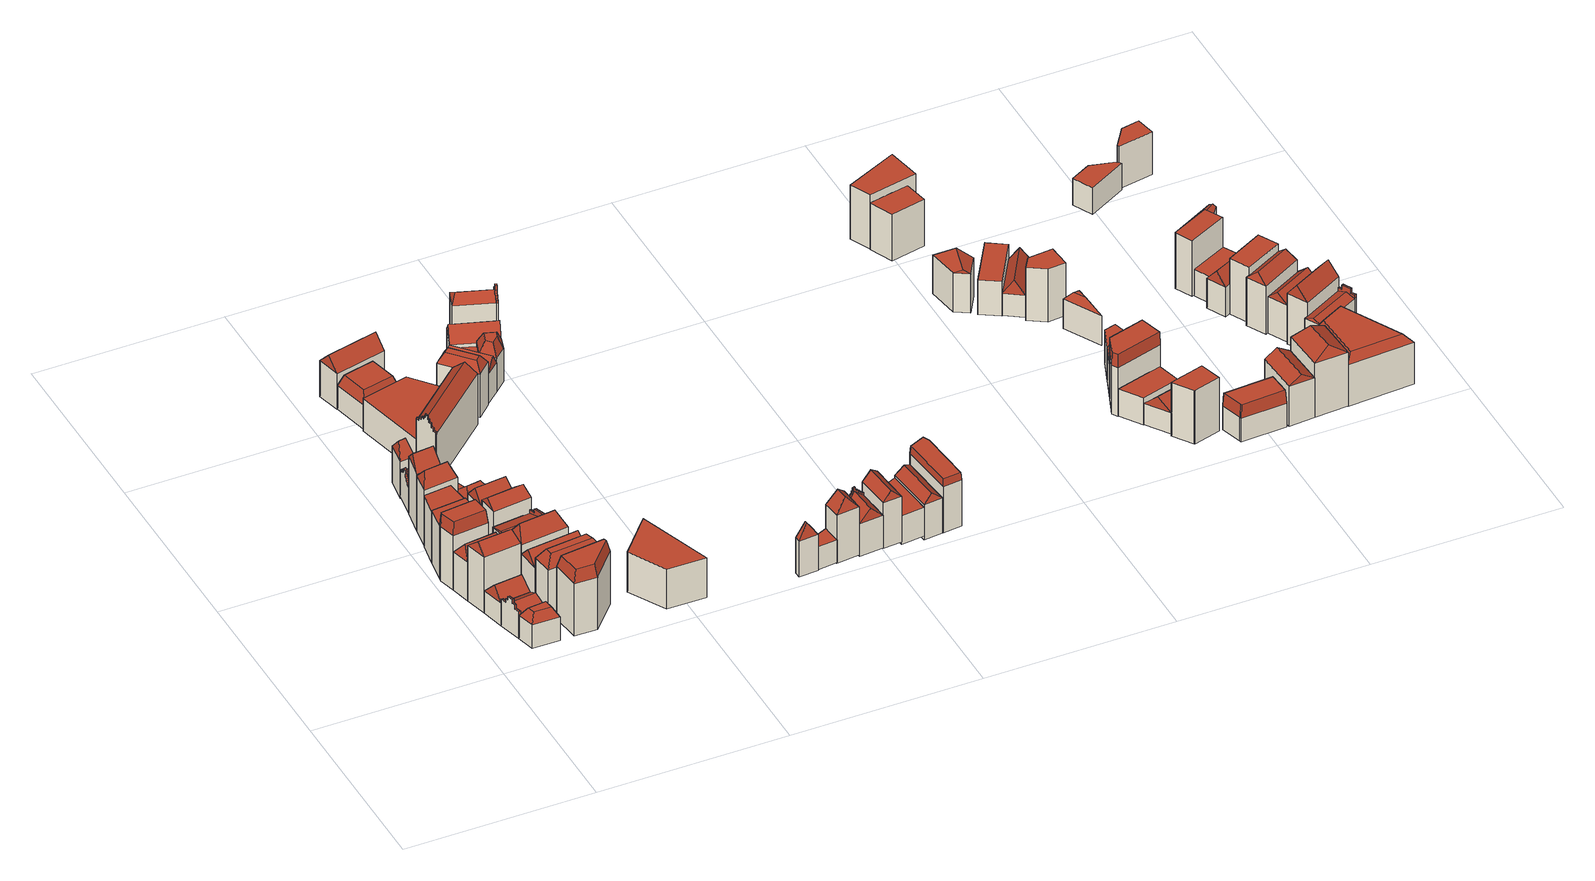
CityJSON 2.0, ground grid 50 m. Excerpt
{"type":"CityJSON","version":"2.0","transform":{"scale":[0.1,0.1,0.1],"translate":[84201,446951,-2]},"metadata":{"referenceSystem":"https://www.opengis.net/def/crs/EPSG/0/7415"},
"CityObjects":{
"building1":{"type":"Building","geometry":[{"type":"Solid","lod":"2","boundaries":[[[[0,1,2,3]],[[2,1,4,5]],[[0,3,6,7]],[[3,2,5,6]],[[1,0,7,4]],[[4,7,8,9]],[[7,6,10,8]],[[6,5,11,10]],[[5,4,9,11]],[[8,10,11,9]]]],"semantics":{"surfaces":[{"type":"GroundSurface"},{"type":"WallSurface"},{"type":"RoofSurface"}],"values":[[0,1,1,1,1,2,2,2,2,2]]}}]},
"building2":{"type":"Building","geometry":[{"type":"Solid","lod":"2","boundaries":[[[[12,13,14,15]],[[14,13,16,17]],[[12,15,18,19]],[[13,12,19,16]],[[19,18,20,21]],[[17,16,21,20]],[[16,19,21]],[[20,18,22,23,24,25,26,27,28,29,30,31,17]],[[6,32,33,34,35,36,37,38,39,40,41,42,43,3]],[[27,26,37,36]],[[28,27,36,35]],[[14,17,6,3]],[[29,28,35,34]],[[15,14,3,43]],[[22,18,42,41]],[[18,15,43,42]],[[30,29,34,33]],[[23,22,41,40]],[[31,30,33,32]],[[24,23,40,39]],[[17,31,32,6]],[[25,24,39,38]],[[26,25,38,37]]]],"semantics":{"surfaces":[{"type":"GroundSurface"},{"type":"WallSurface"},{"type":"RoofSurface"}],"values":[[0,1,1,1,2,2,2,2,1,2,2,1,2,0,2,1,2,2,2,2,2,2,2]]}}]},
"building3":{"type":"Building","geometry":[{"type":"Solid","lod":"2","boundaries":[[[[44,12,43,45]],[[43,12,46,47]],[[44,45,48,49]],[[45,43,47,48]],[[12,44,49,46]],[[49,48,50,51]],[[48,47,50]],[[47,46,51,50]],[[46,49,51]]]],"semantics":{"surfaces":[{"type":"GroundSurface"},{"type":"WallSurface"},{"type":"RoofSurface"}],"values":[[0,1,1,1,1,2,2,2,2]]}}]},
"building4":{"type":"Building","geometry":[{"type":"Solid","lod":"2","boundaries":[[[[52,53,54,55]],[[54,53,56,57]],[[52,55,58,59]],[[55,54,57,58]],[[53,52,59,56]],[[59,58,60,61]],[[58,57,60]],[[57,56,61,60]],[[56,59,61]]]],"semantics":{"surfaces":[{"type":"GroundSurface"},{"type":"WallSurface"},{"type":"RoofSurface"}],"values":[[0,1,1,1,1,2,2,2,2]]}}]},
"building5":{"type":"Building","geometry":[{"type":"Solid","lod":"2","boundaries":[[[[62,63,64,65,66]],[[65,64,67,68]],[[62,66,69,70]],[[64,63,71,67]],[[66,65,68,69]],[[63,62,70,71]],[[71,70,72,73]],[[70,69,74,72]],[[69,68,75,74]],[[68,67,76,75]],[[67,71,73,76]],[[72,74,75,76,73]]]],"semantics":{"surfaces":[{"type":"GroundSurface"},{"type":"WallSurface"},{"type":"RoofSurface"}],"values":[[0,1,1,1,1,1,2,2,2,2,2,2]]}}]},
"building6":{"type":"Building","geometry":[{"type":"Solid","lod":"2","boundaries":[[[[77,78,55,79]],[[55,78,80,81]],[[77,79,82,83]],[[79,55,81,82]],[[78,77,83,80]],[[83,82,84,85]],[[82,81,84]],[[81,80,85,84]],[[80,83,85]]]],"semantics":{"surfaces":[{"type":"GroundSurface"},{"type":"WallSurface"},{"type":"RoofSurface"}],"values":[[0,1,1,1,1,2,2,2,2]]}}]},
"building7":{"type":"Building","geometry":[{"type":"Solid","lod":"2","boundaries":[[[[86,87,88,89]],[[90,91,92,93]],[[88,87,93,92]],[[86,89,91,90]],[[89,88,92,91]],[[87,86,90,93]]]],"semantics":{"surfaces":[{"type":"GroundSurface"},{"type":"RoofSurface"},{"type":"WallSurface"}],"values":[[0,1,2,2,2,2]]}}]},
"building8":{"type":"Building","geometry":[{"type":"Solid","lod":"2","boundaries":[[[[94,95,96,97]],[[98,99,100,101]],[[96,95,101,100]],[[94,97,99,98]],[[97,96,100,99]],[[95,94,98,101]]]],"semantics":{"surfaces":[{"type":"GroundSurface"},{"type":"RoofSurface"},{"type":"WallSurface"}],"values":[[0,1,2,2,2,2]]}}]},
"building9":{"type":"Building","geometry":[{"type":"Solid","lod":"2","boundaries":[[[[102,103,104,105]],[[104,103,106,107]],[[102,105,108,109]],[[105,104,107,108]],[[103,102,109,106]],[[109,108,110,111]],[[108,107,110]],[[107,106,111,110]],[[106,109,111]]]],"semantics":{"surfaces":[{"type":"GroundSurface"},{"type":"WallSurface"},{"type":"RoofSurface"}],"values":[[0,1,1,1,1,2,2,2,2]]}}]},
"building10":{"type":"Building","geometry":[{"type":"Solid","lod":"2","boundaries":[[[[112,113,105,114]],[[105,113,115,116]],[[112,114,117,118]],[[114,105,116,117]],[[113,112,118,115]],[[118,117,119,120]],[[117,116,119]],[[116,115,120,119]],[[115,118,120]]]],"semantics":{"surfaces":[{"type":"GroundSurface"},{"type":"WallSurface"},{"type":"RoofSurface"}],"values":[[0,1,1,1,1,2,2,2,2]]}}]},
"building11":{"type":"Building","geometry":[{"type":"Solid","lod":"2","boundaries":[[[[121,122,123,124]],[[123,122,125,126]],[[121,124,127,128]],[[122,121,128,125]],[[128,127,129,130]],[[126,125,130,129]],[[125,128,130]],[[129,127,131,132,133,134,135,136,137,138,139,140,141,142,143,144,145,146,147,148,126]],[[149,150,151,152,153,154,155,156,157,158,159,160,161,162,163,164,165,166,167,168,169,114]],[[136,135,163,162]],[[144,143,155,154]],[[137,136,162,161]],[[145,144,154,153]],[[123,126,149,114]],[[138,137,161,160]],[[124,123,114,169]],[[131,127,168,167]],[[146,145,153,152]],[[127,124,169,168]],[[139,138,160,159]],[[132,131,167,166]],[[147,146,152,151]],[[140,139,159,158]],[[133,132,166,165]],[[148,147,151,150]],[[141,140,158,157]],[[134,133,165,164]],[[126,148,150,149]],[[142,141,157,156]],[[135,134,164,163]],[[143,142,156,155]]]],"semantics":{"surfaces":[{"type":"GroundSurface"},{"type":"WallSurface"},{"type":"RoofSurface"}],"values":[[0,1,1,1,2,2,2,2,1,2,2,2,2,1,2,0,2,2,1,2,2,2,2,2,2,2,2,2,2,2,2]]}}]},
"building12":{"type":"Building","geometry":[{"type":"Solid","lod":"2","boundaries":[[[[170,171,172,173,174]],[[173,172,175,176]],[[170,174,177,178]],[[172,171,179,175]],[[174,173,176,177]],[[171,170,178,179]],[[179,178,180,181]],[[178,177,182,180]],[[177,176,183,182]],[[176,175,184,183]],[[175,179,181,184]],[[180,182,183,184,181]]]],"semantics":{"surfaces":[{"type":"GroundSurface"},{"type":"WallSurface"},{"type":"RoofSurface"}],"values":[[0,1,1,1,1,1,2,2,2,2,2,2]]}}]},
"building13":{"type":"Building","geometry":[{"type":"Solid","lod":"2","boundaries":[[[[185,186,187,188]],[[187,186,189,190]],[[185,188,191,192]],[[188,187,190,191]],[[186,185,192,189]],[[189,192,193,194]],[[192,191,195,193]],[[191,190,196,195]],[[190,189,194,196]],[[193,195,196,194]]]],"semantics":{"surfaces":[{"type":"GroundSurface"},{"type":"WallSurface"},{"type":"RoofSurface"}],"values":[[0,1,1,1,1,2,2,2,2,2]]}}]},
"building14":{"type":"Building","geometry":[{"type":"Solid","lod":"2","boundaries":[[[[186,197,198,187]],[[198,197,199,200]],[[186,187,201,202]],[[187,198,200,201]],[[197,186,202,199]],[[202,201,203,204]],[[201,200,203]],[[200,199,204,203]],[[199,202,204]]]],"semantics":{"surfaces":[{"type":"GroundSurface"},{"type":"WallSurface"},{"type":"RoofSurface"}],"values":[[0,1,1,1,1,2,2,2,2]]}}]},
"building15":{"type":"Building","geometry":[{"type":"Solid","lod":"2","boundaries":[[[[205,206,207,208]],[[207,206,209,210]],[[205,208,211,212]],[[208,207,210,211]],[[206,205,212,209]],[[212,211,213,214]],[[211,210,213]],[[210,209,214,213]],[[209,212,214]]]],"semantics":{"surfaces":[{"type":"GroundSurface"},{"type":"WallSurface"},{"type":"RoofSurface"}],"values":[[0,1,1,1,1,2,2,2,2]]}}]},
"building16":{"type":"Building","geometry":[{"type":"Solid","lod":"2","boundaries":[[[[215,216,217,218]],[[217,216,219,220]],[[215,218,221,222]],[[218,217,220,221]],[[216,215,222,219]],[[222,221,223,224]],[[221,220,223]],[[220,219,224,223]],[[219,222,224]]]],"semantics":{"surfaces":[{"type":"GroundSurface"},{"type":"WallSurface"},{"type":"RoofSurface"}],"values":[[0,1,1,1,1,2,2,2,2]]}}]},
"building17":{"type":"Building","geometry":[{"type":"Solid","lod":"2","boundaries":[[[[225,226,227,228]],[[227,226,229,230]],[[225,228,231,232]],[[226,225,232,229]],[[232,231,233,234]],[[230,229,234,233]],[[229,232,234]],[[233,231,235,236,237,238,239,240,230]],[[241,242,243,244,245,246,247,248,249,250]],[[236,235,247,246]],[[240,239,243,242]],[[228,227,250,249]],[[237,236,246,245]],[[227,230,241,250]],[[230,240,242,241]],[[238,237,245,244]],[[231,228,249,248]],[[235,231,248,247]],[[239,238,244,243]]]],"semantics":{"surfaces":[{"type":"GroundSurface"},{"type":"WallSurface"},{"type":"RoofSurface"}],"values":[[0,1,1,1,2,2,2,2,1,2,2,0,2,1,2,2,1,2,2]]}}]},
"building18":{"type":"Building","geometry":[{"type":"Solid","lod":"2","boundaries":[[[[251,252,253,250]],[[253,252,254,255]],[[251,250,256,257]],[[250,253,255,256]],[[252,251,257,254]],[[257,256,258,259]],[[256,255,258]],[[255,254,259,258]],[[254,257,259]]]],"semantics":{"surfaces":[{"type":"GroundSurface"},{"type":"WallSurface"},{"type":"RoofSurface"}],"values":[[0,1,1,1,1,2,2,2,2]]}}]},
"building19":{"type":"Building","geometry":[{"type":"Solid","lod":"2","boundaries":[[[[260,261,262,263]],[[262,261,264,265]],[[260,263,266,267]],[[263,262,265,266]],[[261,260,267,264]],[[267,266,268,269]],[[266,265,268]],[[265,264,269,268]],[[264,267,269]]]],"semantics":{"surfaces":[{"type":"GroundSurface"},{"type":"WallSurface"},{"type":"RoofSurface"}],"values":[[0,1,1,1,1,2,2,2,2]]}}]},
"building20":{"type":"Building","geometry":[{"type":"Solid","lod":"2","boundaries":[[[[270,271,272,262]],[[272,271,273,274]],[[270,262,275,276]],[[262,272,274,275]],[[271,270,276,273]],[[276,275,277,278]],[[275,274,277]],[[274,273,278,277]],[[273,276,278]]]],"semantics":{"surfaces":[{"type":"GroundSurface"},{"type":"WallSurface"},{"type":"RoofSurface"}],"values":[[0,1,1,1,1,2,2,2,2]]}}]},
"building21":{"type":"Building","geometry":[{"type":"Solid","lod":"2","boundaries":[[[[279,280,281,282]],[[283,284,285,286]],[[281,280,286,285]],[[279,282,284,283]],[[282,281,285,284]],[[280,279,283,286]]]],"semantics":{"surfaces":[{"type":"GroundSurface"},{"type":"RoofSurface"},{"type":"WallSurface"}],"values":[[0,1,2,2,2,2]]}}]},
"building22":{"type":"Building","geometry":[{"type":"Solid","lod":"2","boundaries":[[[[287,288,289,281]],[[289,288,290,291]],[[287,281,292,293]],[[281,289,291,292]],[[288,287,293,290]],[[293,292,294,295]],[[292,291,294]],[[291,290,295,294]],[[290,293,295]]]],"semantics":{"surfaces":[{"type":"GroundSurface"},{"type":"WallSurface"},{"type":"RoofSurface"}],"values":[[0,1,1,1,1,2,2,2,2]]}}]},
"building23":{"type":"Building","geometry":[{"type":"Solid","lod":"2","boundaries":[[[[296,297,298,289]],[[298,297,299,300]],[[296,289,301,302]],[[289,298,300,301]],[[297,296,302,299]],[[302,301,303,304]],[[301,300,303]],[[300,299,304,303]],[[299,302,304]]]],"semantics":{"surfaces":[{"type":"GroundSurface"},{"type":"WallSurface"},{"type":"RoofSurface"}],"values":[[0,1,1,1,1,2,2,2,2]]}}]},
"building24":{"type":"Building","geometry":[{"type":"Solid","lod":"2","boundaries":[[[[305,306,307,308]],[[309,300,310,311]],[[307,306,311,310]],[[305,308,300,309]],[[308,307,310,300]],[[306,305,309,311]]]],"semantics":{"surfaces":[{"type":"GroundSurface"},{"type":"RoofSurface"},{"type":"WallSurface"}],"values":[[0,1,2,2,2,2]]}}]},
"building25":{"type":"Building","geometry":[{"type":"Solid","lod":"2","boundaries":[[[[312,313,314,315]],[[314,313,316,317]],[[312,315,318,319]],[[315,314,317,318]],[[313,312,319,316]],[[316,319,320,321]],[[319,318,322,320]],[[318,317,323,322]],[[317,316,321,323]],[[320,322,323,321]]]],"semantics":{"surfaces":[{"type":"GroundSurface"},{"type":"WallSurface"},{"type":"RoofSurface"}],"values":[[0,1,1,1,1,2,2,2,2,2]]}}]},
"building26":{"type":"Building","geometry":[{"type":"Solid","lod":"2","boundaries":[[[[324,325,326,327]],[[328,329,330,331]],[[326,325,331,330]],[[324,327,329,328]],[[327,326,330,329]],[[325,324,328,331]]]],"semantics":{"surfaces":[{"type":"GroundSurface"},{"type":"RoofSurface"},{"type":"WallSurface"}],"values":[[0,1,2,2,2,2]]}}]},
"building27":{"type":"Building","geometry":[{"type":"Solid","lod":"2","boundaries":[[[[332,333,334,335]],[[334,333,336,337]],[[332,335,338,339]],[[335,334,337,338]],[[333,332,339,336]],[[339,338,340,341]],[[338,337,340]],[[337,336,341,340]],[[336,339,341]]]],"semantics":{"surfaces":[{"type":"GroundSurface"},{"type":"WallSurface"},{"type":"RoofSurface"}],"values":[[0,1,1,1,1,2,2,2,2]]}}]},
"building28":{"type":"Building","geometry":[{"type":"Solid","lod":"2","boundaries":[[[[342,343,344,345]],[[344,343,346,347]],[[342,345,348,349]],[[345,344,347,348]],[[349,348,350,351]],[[348,347,350]],[[347,346,351,350]],[[351,346,352,353,354,355,356,357,358,359,360,361,362,363,364,365,366,367,368,369,349]],[[370,371,372,373,374,375,376,377,378,379,380,381,382,383,384,385,386,387,388,389,390,391]],[[357,356,384,383]],[[343,342,391,390]],[[365,364,376,375]],[[346,343,390,389]],[[358,357,383,382]],[[366,365,375,374]],[[359,358,382,381]],[[352,346,389,388]],[[367,366,374,373]],[[360,359,381,380]],[[353,352,388,387]],[[368,367,373,372]],[[342,349,370,391]],[[361,360,380,379]],[[354,353,387,386]],[[369,368,372,371]],[[362,361,379,378]],[[355,354,386,385]],[[349,369,371,370]],[[363,362,378,377]],[[356,355,385,384]],[[364,363,377,376]]]],"semantics":{"surfaces":[{"type":"GroundSurface"},{"type":"WallSurface"},{"type":"RoofSurface"}],"values":[[0,1,1,1,2,2,2,2,1,2,0,2,1,2,2,2,2,2,2,2,2,1,2,2,2,2,2,2,2,2,2]]}}]},
"building29":{"type":"Building","geometry":[{"type":"Solid","lod":"2","boundaries":[[[[392,393,394,395]],[[396,397,398,399]],[[394,393,399,398]],[[392,395,397,396]],[[395,394,398,397]],[[393,392,396,399]]]],"semantics":{"surfaces":[{"type":"GroundSurface"},{"type":"RoofSurface"},{"type":"WallSurface"}],"values":[[0,1,2,2,2,2]]}}]},
"building30":{"type":"Building","geometry":[{"type":"Solid","lod":"2","boundaries":[[[[400,401,402,403]],[[402,401,404,405]],[[400,403,406,407]],[[403,402,405,406]],[[401,400,407,404]],[[404,407,408,409]],[[407,406,410,408]],[[406,405,411,410]],[[405,404,409,411]],[[408,410,411,409]]]],"semantics":{"surfaces":[{"type":"GroundSurface"},{"type":"WallSurface"},{"type":"RoofSurface"}],"values":[[0,1,1,1,1,2,2,2,2,2]]}}]},
"building31":{"type":"Building","geometry":[{"type":"Solid","lod":"2","boundaries":[[[[412,413,414,415]],[[414,413,416,417]],[[412,415,418,419]],[[415,414,417,418]],[[413,412,419,416]],[[419,418,420,421]],[[418,417,420]],[[417,416,421,420]],[[416,419,421]]]],"semantics":{"surfaces":[{"type":"GroundSurface"},{"type":"WallSurface"},{"type":"RoofSurface"}],"values":[[0,1,1,1,1,2,2,2,2]]}}]},
"building32":{"type":"Building","geometry":[{"type":"Solid","lod":"2","boundaries":[[[[422,423,424,425]],[[426,427,428,429]],[[424,423,429,428]],[[422,425,427,426]],[[425,424,428,427]],[[423,422,426,429]]]],"semantics":{"surfaces":[{"type":"GroundSurface"},{"type":"RoofSurface"},{"type":"WallSurface"}],"values":[[0,1,2,2,2,2]]}}]},
"building33":{"type":"Building","geometry":[{"type":"Solid","lod":"2","boundaries":[[[[424,430,431,432,414]],[[432,431,433,434]],[[424,414,435,436]],[[431,430,437,433]],[[414,432,434,435]],[[430,424,436,437]],[[437,436,438,439]],[[436,435,440,438]],[[435,434,441,440]],[[434,433,442,441]],[[433,437,439,442]],[[438,440,441,442,439]]]],"semantics":{"surfaces":[{"type":"GroundSurface"},{"type":"WallSurface"},{"type":"RoofSurface"}],"values":[[0,1,1,1,1,1,2,2,2,2,2,2]]}}]},
"building34":{"type":"Building","geometry":[{"type":"Solid","lod":"2","boundaries":[[[[443,444,445,446]],[[445,444,447,448]],[[443,446,449,450]],[[446,445,448,449]],[[444,443,450,447]],[[450,449,451,452]],[[449,448,451]],[[448,447,452,451]],[[447,450,452]]]],"semantics":{"surfaces":[{"type":"GroundSurface"},{"type":"WallSurface"},{"type":"RoofSurface"}],"values":[[0,1,1,1,1,2,2,2,2]]}}]},
"building35":{"type":"Building","geometry":[{"type":"Solid","lod":"2","boundaries":[[[[453,454,455,456]],[[455,454,457,458]],[[453,456,459,460]],[[454,453,460,457]],[[460,459,461,462]],[[458,457,462,461]],[[457,460,462]],[[461,459,463,464,465,466,467,468,469,470,471,472,473,474,475,476,458]],[[477,478,479,480,481,482,483,484,485,486,487,488,489,490,491,492,493,494]],[[468,467,487,486]],[[476,475,479,478]],[[469,468,486,485]],[[458,476,478,477]],[[455,458,477,494]],[[470,469,485,484]],[[456,455,494,493]],[[463,459,492,491]],[[459,456,493,492]],[[471,470,484,483]],[[464,463,491,490]],[[472,471,483,482]],[[465,464,490,489]],[[473,472,482,481]],[[466,465,489,488]],[[474,473,481,480]],[[467,466,488,487]],[[475,474,480,479]]]],"semantics":{"surfaces":[{"type":"GroundSurface"},{"type":"WallSurface"},{"type":"RoofSurface"}],"values":[[0,1,1,1,2,2,2,2,1,2,2,2,2,1,2,0,2,1,2,2,2,2,2,2,2,2,2]]}}]},
"building36":{"type":"Building","geometry":[{"type":"Solid","lod":"2","boundaries":[[[[495,496,497,498]],[[497,496,499,500]],[[495,498,501,502]],[[498,497,500,501]],[[496,495,502,499]],[[502,501,503,504]],[[501,500,503]],[[500,499,504,503]],[[499,502,504]]]],"semantics":{"surfaces":[{"type":"GroundSurface"},{"type":"WallSurface"},{"type":"RoofSurface"}],"values":[[0,1,1,1,1,2,2,2,2]]}}]},
"building37":{"type":"Building","geometry":[{"type":"Solid","lod":"2","boundaries":[[[[505,506,498,507]],[[508,509,510,511]],[[498,506,511,510]],[[505,507,509,508]],[[507,498,510,509]],[[506,505,508,511]]]],"semantics":{"surfaces":[{"type":"GroundSurface"},{"type":"RoofSurface"},{"type":"WallSurface"}],"values":[[0,1,2,2,2,2]]}}]},
"building38":{"type":"Building","geometry":[{"type":"Solid","lod":"2","boundaries":[[[[512,513,514,515]],[[514,513,516,517]],[[512,515,518,519]],[[515,514,517,518]],[[513,512,519,516]],[[519,518,520,521]],[[518,517,520]],[[517,516,521,520]],[[516,519,521]]]],"semantics":{"surfaces":[{"type":"GroundSurface"},{"type":"WallSurface"},{"type":"RoofSurface"}],"values":[[0,1,1,1,1,2,2,2,2]]}}]},
"building39":{"type":"Building","geometry":[{"type":"Solid","lod":"2","boundaries":[[[[522,523,524,525]],[[524,523,526,527]],[[522,525,528,529]],[[523,522,529,526]],[[529,528,530,531]],[[527,526,531,530]],[[526,529,531]],[[530,528,532,533,534,535,536,537,538,539,540,541,542,543,544,545,546,547,548,549,550,551,552,553,527]],[[554,555,556,557,558,559,560,561,562,563,564,565,566,567,568,569,570,571,572,573,574,575,576,577,578,579]],[[537,536,572,571]],[[552,551,557,556]],[[545,544,564,563]],[[538,537,571,570]],[[553,552,556,555]],[[546,545,563,562]],[[524,527,554,579]],[[539,538,570,569]],[[525,524,579,578]],[[527,553,555,554]],[[532,528,577,576]],[[547,546,562,561]],[[528,525,578,577]],[[540,539,569,568]],[[533,532,576,575]],[[548,547,561,560]],[[541,540,568,567]],[[534,533,575,574]],[[549,548,560,559]],[[542,541,567,566]],[[535,534,574,573]],[[550,549,559,558]],[[543,542,566,565]],[[536,535,573,572]],[[551,550,558,557]],[[544,543,565,564]]]],"semantics":{"surfaces":[{"type":"GroundSurface"},{"type":"WallSurface"},{"type":"RoofSurface"}],"values":[[0,1,1,1,2,2,2,2,1,2,2,2,2,2,2,1,2,0,2,2,2,1,2,2,2,2,2,2,2,2,2,2,2,2,2]]}}]},
"building40":{"type":"Building","geometry":[{"type":"Solid","lod":"2","boundaries":[[[[580,581,582,583]],[[582,581,584,585]],[[580,583,586,587]],[[583,582,585,586]],[[581,580,587,584]],[[587,586,588,589]],[[586,585,588]],[[585,584,589,588]],[[584,587,589]]]],"semantics":{"surfaces":[{"type":"GroundSurface"},{"type":"WallSurface"},{"type":"RoofSurface"}],"values":[[0,1,1,1,1,2,2,2,2]]}}]},
"building41":{"type":"Building","geometry":[{"type":"Solid","lod":"2","boundaries":[[[[590,591,592,593]],[[594,595,596,597]],[[592,591,597,596]],[[590,593,595,594]],[[593,592,596,595]],[[591,590,594,597]]]],"semantics":{"surfaces":[{"type":"GroundSurface"},{"type":"RoofSurface"},{"type":"WallSurface"}],"values":[[0,1,2,2,2,2]]}}]},
"building42":{"type":"Building","geometry":[{"type":"Solid","lod":"2","boundaries":[[[[598,599,600,601]],[[600,599,602,603]],[[598,601,604,605]],[[601,600,603,604]],[[599,598,605,602]],[[605,604,606,607]],[[604,603,606]],[[603,602,607,606]],[[602,605,607]]]],"semantics":{"surfaces":[{"type":"GroundSurface"},{"type":"WallSurface"},{"type":"RoofSurface"}],"values":[[0,1,1,1,1,2,2,2,2]]}}]},
"building43":{"type":"Building","geometry":[{"type":"Solid","lod":"2","boundaries":[[[[608,609,601,610,611]],[[610,601,612,613]],[[608,611,614,615]],[[601,609,616,612]],[[611,610,613,614]],[[609,608,615,616]],[[616,615,617,618]],[[615,614,619,617]],[[614,613,620,619]],[[613,612,621,620]],[[612,616,618,621]],[[617,619,620,621,618]]]],"semantics":{"surfaces":[{"type":"GroundSurface"},{"type":"WallSurface"},{"type":"RoofSurface"}],"values":[[0,1,1,1,1,1,2,2,2,2,2,2]]}}]},
"building44":{"type":"Building","geometry":[{"type":"Solid","lod":"2","boundaries":[[[[622,623,624,625]],[[624,623,626,627]],[[622,625,628,629]],[[625,624,627,628]],[[623,622,629,626]],[[629,628,630]],[[628,627,631,630]],[[627,626,631]],[[626,629,630,631]]]],"semantics":{"surfaces":[{"type":"GroundSurface"},{"type":"WallSurface"},{"type":"RoofSurface"}],"values":[[0,1,1,1,1,2,2,2,2]]}}]},
"building45":{"type":"Building","geometry":[{"type":"Solid","lod":"2","boundaries":[[[[632,633,634,635]],[[636,637,638,639]],[[634,633,639,638]],[[632,635,637,636]],[[635,634,638,637]],[[633,632,636,639]]]],"semantics":{"surfaces":[{"type":"GroundSurface"},{"type":"RoofSurface"},{"type":"WallSurface"}],"values":[[0,1,2,2,2,2]]}}]},
"building46":{"type":"Building","geometry":[{"type":"Solid","lod":"2","boundaries":[[[[640,641,642,643]],[[644,645,646,647]],[[642,641,647,646]],[[640,643,645,644]],[[643,642,646,645]],[[641,640,644,647]]]],"semantics":{"surfaces":[{"type":"GroundSurface"},{"type":"RoofSurface"},{"type":"WallSurface"}],"values":[[0,1,2,2,2,2]]}}]},
"building47":{"type":"Building","geometry":[{"type":"Solid","lod":"2","boundaries":[[[[648,649,650,651]],[[652,653,654,655]],[[650,649,655,654]],[[648,651,653,652]],[[651,650,654,653]],[[649,648,652,655]]]],"semantics":{"surfaces":[{"type":"GroundSurface"},{"type":"RoofSurface"},{"type":"WallSurface"}],"values":[[0,1,2,2,2,2]]}}]},
"building48":{"type":"Building","geometry":[{"type":"Solid","lod":"2","boundaries":[[[[656,657,658,659,660]],[[659,658,661,662]],[[656,660,663,664]],[[658,657,665,661]],[[660,659,662,663]],[[657,656,664,665]],[[665,664,666,667]],[[664,663,668,666]],[[663,662,669,668]],[[662,661,670,669]],[[661,665,667,670]],[[666,668,669,670,667]]]],"semantics":{"surfaces":[{"type":"GroundSurface"},{"type":"WallSurface"},{"type":"RoofSurface"}],"values":[[0,1,1,1,1,1,2,2,2,2,2,2]]}}]},
"building49":{"type":"Building","geometry":[{"type":"Solid","lod":"2","boundaries":[[[[671,672,673,674]],[[673,672,675,676]],[[671,674,677,678]],[[674,673,676,677]],[[672,671,678,675]],[[678,677,679,680]],[[677,676,679]],[[676,675,680,679]],[[675,678,680]]]],"semantics":{"surfaces":[{"type":"GroundSurface"},{"type":"WallSurface"},{"type":"RoofSurface"}],"values":[[0,1,1,1,1,2,2,2,2]]}}]},
"building50":{"type":"Building","geometry":[{"type":"Solid","lod":"2","boundaries":[[[[681,682,683,684]],[[685,686,687,688]],[[683,682,688,687]],[[681,684,686,685]],[[684,683,687,686]],[[682,681,685,688]]]],"semantics":{"surfaces":[{"type":"GroundSurface"},{"type":"RoofSurface"},{"type":"WallSurface"}],"values":[[0,1,2,2,2,2]]}}]},
"building51":{"type":"Building","geometry":[{"type":"Solid","lod":"2","boundaries":[[[[689,690,691,692]],[[691,690,693,694]],[[689,692,695,696]],[[692,691,694,695]],[[690,689,696,693]],[[696,695,697,698]],[[695,694,697]],[[694,693,698,697]],[[693,696,698]]]],"semantics":{"surfaces":[{"type":"GroundSurface"},{"type":"WallSurface"},{"type":"RoofSurface"}],"values":[[0,1,1,1,1,2,2,2,2]]}}]},
"building52":{"type":"Building","geometry":[{"type":"Solid","lod":"2","boundaries":[[[[699,700,701,702,703]],[[704,705,706,707,708]],[[702,701,707,706]],[[699,703,705,704]],[[701,700,708,707]],[[703,702,706,705]],[[700,699,704,708]]]],"semantics":{"surfaces":[{"type":"GroundSurface"},{"type":"RoofSurface"},{"type":"WallSurface"}],"values":[[0,1,2,2,2,2,2]]}}]},
"building53":{"type":"Building","geometry":[{"type":"Solid","lod":"2","boundaries":[[[[709,710,711,712]],[[713,714,715,716]],[[711,710,716,715]],[[709,712,714,713]],[[712,711,715,714]],[[710,709,713,716]]]],"semantics":{"surfaces":[{"type":"GroundSurface"},{"type":"RoofSurface"},{"type":"WallSurface"}],"values":[[0,1,2,2,2,2]]}}]},
"building54":{"type":"Building","geometry":[{"type":"Solid","lod":"2","boundaries":[[[[717,718,719,720]],[[719,718,721,722]],[[717,720,723,724]],[[720,719,722,723]],[[718,717,724,721]],[[724,723,725,726]],[[723,722,725]],[[722,721,726,725]],[[721,724,726]]]],"semantics":{"surfaces":[{"type":"GroundSurface"},{"type":"WallSurface"},{"type":"RoofSurface"}],"values":[[0,1,1,1,1,2,2,2,2]]}}]},
"building55":{"type":"Building","geometry":[{"type":"Solid","lod":"2","boundaries":[[[[727,728,729,730,731]],[[732,733,734,735,736]],[[730,729,735,734]],[[727,731,733,732]],[[729,728,736,735]],[[731,730,734,733]],[[728,727,732,736]]]],"semantics":{"surfaces":[{"type":"GroundSurface"},{"type":"RoofSurface"},{"type":"WallSurface"}],"values":[[0,1,2,2,2,2,2]]}}]},
"building56":{"type":"Building","geometry":[{"type":"Solid","lod":"2","boundaries":[[[[737,738,739]],[[738,737,740,741]],[[739,738,741,742]],[[737,739,742,740]],[[741,740,743,744]],[[740,742,745,743]],[[742,741,744,745]],[[743,745,744]]]],"semantics":{"surfaces":[{"type":"GroundSurface"},{"type":"WallSurface"},{"type":"RoofSurface"}],"values":[[0,1,1,1,2,2,2,2]]}}]},
"building57":{"type":"Building","geometry":[{"type":"Solid","lod":"2","boundaries":[[[[746,747,748,749,750]],[[749,748,751,752]],[[746,750,753,754]],[[748,747,755,751]],[[750,749,752,753]],[[747,746,754,755]],[[755,754,756,757]],[[754,753,758,756]],[[753,752,759,758]],[[752,751,760,759]],[[751,755,757,760]],[[756,758,759,760,757]]]],"semantics":{"surfaces":[{"type":"GroundSurface"},{"type":"WallSurface"},{"type":"RoofSurface"}],"values":[[0,1,1,1,1,1,2,2,2,2,2,2]]}}]},
"building58":{"type":"Building","geometry":[{"type":"Solid","lod":"2","boundaries":[[[[761,762,763,764]],[[763,762,765,766]],[[761,764,767,768]],[[764,763,766,767]],[[762,761,768,765]],[[768,767,769,770]],[[767,766,769]],[[766,765,770,769]],[[765,768,770]]]],"semantics":{"surfaces":[{"type":"GroundSurface"},{"type":"WallSurface"},{"type":"RoofSurface"}],"values":[[0,1,1,1,1,2,2,2,2]]}}]},
"building59":{"type":"Building","geometry":[{"type":"Solid","lod":"2","boundaries":[[[[771,772,773,763]],[[773,772,774,775]],[[771,763,776,777]],[[763,773,775,776]],[[772,771,777,774]],[[777,776,778,779]],[[776,775,778]],[[775,774,779,778]],[[774,777,779]]]],"semantics":{"surfaces":[{"type":"GroundSurface"},{"type":"WallSurface"},{"type":"RoofSurface"}],"values":[[0,1,1,1,1,2,2,2,2]]}}]},
"building60":{"type":"Building","geometry":[{"type":"Solid","lod":"2","boundaries":[[[[780,781,782,783]],[[784,785,786,787]],[[782,781,787,786]],[[780,783,785,784]],[[783,782,786,785]],[[781,780,784,787]]]],"semantics":{"surfaces":[{"type":"GroundSurface"},{"type":"RoofSurface"},{"type":"WallSurface"}],"values":[[0,1,2,2,2,2]]}}]},
"building61":{"type":"Building","geometry":[{"type":"Solid","lod":"2","boundaries":[[[[788,789,783,790]],[[791,792,793,794]],[[783,789,794,793]],[[788,790,792,791]],[[790,783,793,792]],[[789,788,791,794]]]],"semantics":{"surfaces":[{"type":"GroundSurface"},{"type":"RoofSurface"},{"type":"WallSurface"}],"values":[[0,1,2,2,2,2]]}}]},
"building62":{"type":"Building","geometry":[{"type":"Solid","lod":"2","boundaries":[[[[795,796,797,798]],[[797,796,799,800]],[[795,798,801,802]],[[798,797,800,801]],[[796,795,802,799]],[[802,801,803,804]],[[801,800,803]],[[800,799,804,803]],[[799,802,804]]]],"semantics":{"surfaces":[{"type":"GroundSurface"},{"type":"WallSurface"},{"type":"RoofSurface"}],"values":[[0,1,1,1,1,2,2,2,2]]}}]},
"building63":{"type":"Building","geometry":[{"type":"Solid","lod":"2","boundaries":[[[[805,806,807,808]],[[809,810,811,812]],[[807,806,812,811]],[[805,808,810,809]],[[808,807,811,810]],[[806,805,809,812]]]],"semantics":{"surfaces":[{"type":"GroundSurface"},{"type":"RoofSurface"},{"type":"WallSurface"}],"values":[[0,1,2,2,2,2]]}}]},
"building64":{"type":"Building","geometry":[{"type":"Solid","lod":"2","boundaries":[[[[813,814,815,816,817]],[[818,819,820,821,822]],[[816,815,821,820]],[[813,817,819,818]],[[815,814,822,821]],[[817,816,820,819]],[[814,813,818,822]]]],"semantics":{"surfaces":[{"type":"GroundSurface"},{"type":"RoofSurface"},{"type":"WallSurface"}],"values":[[0,1,2,2,2,2,2]]}}]},
"building65":{"type":"Building","geometry":[{"type":"Solid","lod":"2","boundaries":[[[[823,824,808,825]],[[808,824,826,827]],[[823,825,828,829]],[[825,808,827,828]],[[824,823,829,826]],[[829,828,830,831]],[[828,827,830]],[[827,826,831,830]],[[826,829,831]]]],"semantics":{"surfaces":[{"type":"GroundSurface"},{"type":"WallSurface"},{"type":"RoofSurface"}],"values":[[0,1,1,1,1,2,2,2,2]]}}]},
"building66":{"type":"Building","geometry":[{"type":"Solid","lod":"2","boundaries":[[[[832,833,834,835]],[[834,833,836,837]],[[832,835,838,839]],[[835,834,837,838]],[[833,832,839,836]],[[836,839,840,841]],[[839,838,842,840]],[[838,837,843,842]],[[837,836,841,843]],[[840,842,843,841]]]],"semantics":{"surfaces":[{"type":"GroundSurface"},{"type":"WallSurface"},{"type":"RoofSurface"}],"values":[[0,1,1,1,1,2,2,2,2,2]]}}]},
"building67":{"type":"Building","geometry":[{"type":"Solid","lod":"2","boundaries":[[[[844,845,825,846]],[[825,845,847,848]],[[844,846,849,850]],[[846,825,848,849]],[[845,844,850,847]],[[850,849,851,852]],[[849,848,851]],[[848,847,852,851]],[[847,850,852]]]],"semantics":{"surfaces":[{"type":"GroundSurface"},{"type":"WallSurface"},{"type":"RoofSurface"}],"values":[[0,1,1,1,1,2,2,2,2]]}}]},
"building68":{"type":"Building","geometry":[{"type":"Solid","lod":"2","boundaries":[[[[853,854,846,855]],[[846,854,856,857]],[[853,855,858,859]],[[855,846,857,858]],[[854,853,859,856]],[[859,858,860,861]],[[858,857,860]],[[857,856,861,860]],[[856,859,861]]]],"semantics":{"surfaces":[{"type":"GroundSurface"},{"type":"WallSurface"},{"type":"RoofSurface"}],"values":[[0,1,1,1,1,2,2,2,2]]}}]},
"building69":{"type":"Building","geometry":[{"type":"Solid","lod":"2","boundaries":[[[[862,863,864,865]],[[864,863,866,867]],[[862,865,868,869]],[[863,862,869,866]],[[869,868,870,871]],[[867,866,871,870]],[[866,869,871]],[[870,868,872,873,874,875,876,877,867]],[[878,879,880,881,882,883,884,885,886,887]],[[873,872,884,883]],[[877,876,880,879]],[[865,864,887,886]],[[874,873,883,882]],[[864,867,878,887]],[[867,877,879,878]],[[875,874,882,881]],[[868,865,886,885]],[[872,868,885,884]],[[876,875,881,880]]]],"semantics":{"surfaces":[{"type":"GroundSurface"},{"type":"WallSurface"},{"type":"RoofSurface"}],"values":[[0,1,1,1,2,2,2,2,1,2,2,0,2,1,2,2,1,2,2]]}}]},
"building70":{"type":"Building","geometry":[{"type":"Solid","lod":"2","boundaries":[[[[888,889,890,891]],[[890,889,892,893]],[[888,891,894,895]],[[891,890,893,894]],[[889,888,895,892]],[[895,894,896,897]],[[894,893,896]],[[893,892,897,896]],[[892,895,897]]]],"semantics":{"surfaces":[{"type":"GroundSurface"},{"type":"WallSurface"},{"type":"RoofSurface"}],"values":[[0,1,1,1,1,2,2,2,2]]}}]},
"building71":{"type":"Building","geometry":[{"type":"Solid","lod":"2","boundaries":[[[[898,899,900,816,901]],[[902,903,904,905,906]],[[816,900,905,904]],[[898,901,903,902]],[[900,899,906,905]],[[901,816,904,903]],[[899,898,902,906]]]],"semantics":{"surfaces":[{"type":"GroundSurface"},{"type":"RoofSurface"},{"type":"WallSurface"}],"values":[[0,1,2,2,2,2,2]]}}]}
},
"vertices":[
[153,81,37],[159,26,37],[87,27,37],[75,73,37],[159,26,105],[87,27,105],[75,73,105],[153,81,105],[141,66,130],[144,40,130],[93,61,130],[98,41,130],
[138,143,37],[145,80,37],[80,74,37],[64,135,37],[145,80,105],[80,74,105],[64,135,105],[138,143,105],[72,104,125],[137,111,125],[64,135,116],[68,120,116],[68,120,127],[70,112,127],[70,112,137],[74,97,137],[74,97,127],[76,89,127],[76,89,116],[80,74,116],[75,73,116],[71,88,116],[71,88,127],[69,96,127],[69,96,137],[65,112,137],[65,112,127],[63,119,127],[63,119,116],[59,135,116],[59,135,105],[59,135,37],
[131,205,37],[44,195,37],[138,143,103],[59,135,103],[44,195,103],[131,205,103],[55,165,137],[131,174,137],
[138,265,38],[144,206,38],[44,195,38],[29,253,38],[144,206,201],[44,195,201],[29,253,201],[138,265,201],[43,225,226],[134,235,226],
[106,368,39],[111,314,39],[16,304,39],[4,347,39],[6,357,39],[16,304,198],[4,347,198],[6,357,198],[106,368,198],[111,314,198],[102,364,235],[107,318,235],[9,354,235],[8,348,235],[19,308,235],
[130,316,38],[136,265,38],[16,304,38],[136,265,151],[29,253,151],[16,304,151],[130,316,151],[36,280,185],[119,289,185],
[107,428,37],[114,369,37],[6,357,37],[16,419,37],[107,428,192],[16,419,192],[6,357,192],[114,369,192],
[99,491,38],[106,428,38],[16,419,38],[27,483,38],[99,491,188],[27,483,188],[16,419,188],[106,428,188],
[112,549,39],[118,493,39],[27,483,39],[36,541,39],[118,493,203],[27,483,203],[36,541,203],[112,549,203],[43,513,236],[104,520,236],
[93,615,39],[100,547,39],[48,610,39],[100,547,207],[36,541,207],[48,610,207],[93,615,207],[42,575,242],[97,581,242],
[95,683,39],[102,616,39],[53,611,39],[64,679,39],[102,616,110],[53,611,110],[64,679,110],[95,683,110],[58,645,132],[89,648,132],[64,679,116],[63,671,116],[63,671,122],[61,662,122],[61,662,128],[60,654,128],[60,654,134],[59,649,134],[59,649,143],[58,641,143],[58,641,134],[57,636,134],[57,636,128],[56,628,128],[56,628,122],[54,619,122],[54,619,116],[53,611,116],[48,610,110],[48,610,116],[49,619,116],[49,619,122],[50,627,122],[50,627,128],[52,636,128],[52,636,134],[53,640,134],[53,640,143],[54,649,143],[54,649,134],[55,653,134],[55,653,128],[56,662,128],[56,662,122],[58,670,122],[58,670,116],[59,679,116],[59,679,110],[59,679,39],
[195,26,37],[187,103,37],[318,117,37],[324,100,37],[256,25,37],[318,117,191],[324,100,191],[256,25,191],[195,26,191],[187,103,191],[203,34,226],[196,96,226],[252,33,226],[315,102,226],[312,109,226],
[164,101,38],[158,157,38],[300,173,38],[318,117,38],[158,157,188],[300,173,188],[318,117,188],[164,101,188],[180,121,219],[178,141,219],[294,133,219],[287,153,219],
[152,221,38],[280,235,38],[152,221,157],[280,235,157],[300,173,157],[158,157,157],[290,204,192],[155,189,192],
[153,221,39],[147,277,39],[262,289,39],[280,235,39],[147,277,184],[262,289,184],[280,235,184],[153,221,184],[258,261,223],[162,250,223],
[91,745,31],[98,683,31],[59,679,31],[69,742,31],[98,683,139],[59,679,139],[69,742,139],[91,745,139],[70,711,175],[89,713,175],
[145,277,38],[137,342,38],[236,353,38],[257,289,38],[137,342,157],[236,353,157],[257,289,157],[145,277,157],[247,321,165],[141,309,165],[257,289,167],[252,305,167],[252,305,179],[241,337,179],[241,337,167],[236,353,167],[241,353,157],[241,353,167],[246,337,167],[246,337,179],[257,305,179],[257,305,167],[262,289,167],[262,289,157],[262,289,38],[241,353,38],
[139,342,38],[134,395,38],[224,405,38],[134,395,201],[224,405,201],[241,353,201],[139,342,201],[233,379,224],[137,369,224],
[134,395,39],[127,457,39],[205,465,39],[224,405,39],[127,457,178],[205,465,178],[224,405,178],[134,395,178],[215,435,215],[131,426,215],
[128,457,39],[121,521,39],[185,527,39],[121,521,143],[185,527,143],[205,465,143],[128,457,143],[178,495,173],[141,490,173],
[121,521,25],[114,589,25],[163,594,25],[185,527,25],[121,521,105],[185,527,105],[163,594,105],[114,589,105],
[113,589,25],[107,649,25],[144,653,25],[107,649,109],[144,653,109],[163,594,109],[113,589,109],[153,624,130],[110,619,130],
[105,649,25],[98,710,25],[124,713,25],[98,710,102],[124,713,102],[144,653,102],[105,649,102],[121,681,127],[114,681,127],
[100,710,29],[94,769,29],[105,770,29],[124,713,29],[100,710,102],[105,770,102],[94,769,102],
[177,1068,34],[199,976,34],[94,951,34],[72,1044,34],[199,976,104],[94,951,104],[72,1044,104],[177,1068,104],[169,1055,136],[186,984,136],[86,1036,136],[102,965,136],
[139,759,28],[94,951,28],[220,981,28],[291,895,28],[139,759,124],[291,895,124],[220,981,124],[94,951,124],
[194,1139,33],[209,1076,33],[72,1044,33],[57,1107,33],[209,1076,138],[72,1044,138],[57,1107,138],[194,1139,138],[65,1075,175],[201,1107,175],
[160,693,27],[144,763,27],[303,905,27],[345,858,27],[144,763,177],[303,905,177],[345,858,177],[160,693,177],[323,881,204],[152,728,204],[144,763,184],[146,754,184],[146,754,191],[148,745,191],[148,745,199],[150,736,199],[150,736,206],[151,732,206],[151,732,214],[153,723,214],[153,723,206],[154,719,206],[154,719,199],[156,710,199],[156,710,191],[158,701,191],[158,701,184],[160,693,184],[156,689,177],[156,689,184],[154,698,184],[154,698,191],[152,706,191],[152,706,199],[150,715,199],[150,715,206],[149,719,206],[149,719,214],[147,728,214],[147,728,206],[146,733,206],[146,733,199],[144,741,199],[144,741,191],[141,750,191],[141,750,184],[139,759,184],[139,759,177],[139,759,27],[156,689,27],
[434,25,37],[380,124,37],[468,223,37],[537,24,37],[434,25,154],[537,24,154],[468,223,154],[380,124,154],
[284,950,37],[321,984,37],[394,903,37],[357,869,37],[321,984,164],[394,903,164],[357,869,164],[284,950,164],[305,949,189],[320,963,189],[358,890,189],[373,904,189],
[321,984,40],[359,1017,40],[432,936,40],[394,903,40],[359,1017,125],[432,936,125],[394,903,125],[321,984,125],[413,919,164],[340,1001,164],
[372,1036,40],[420,1019,40],[403,969,40],[364,1012,40],[372,1036,120],[364,1012,120],[403,969,120],[420,1019,120],
[419,1016,40],[474,998,40],[463,964,40],[474,998,138],[463,964,138],[432,936,138],[403,969,138],[419,1016,138],[419,972,171],[428,999,171],[433,956,171],[451,972,171],[457,989,171],
[362,1043,37],[383,1104,37],[498,1065,37],[476,1003,37],[383,1104,126],[498,1065,126],[476,1003,126],[362,1043,126],[487,1034,163],[373,1073,163],
[396,1100,38],[413,1149,38],[510,1115,38],[493,1066,38],[413,1149,190],[510,1115,190],[493,1066,190],[396,1100,190],[501,1091,210],[414,1121,210],[493,1066,197],[496,1074,197],[496,1074,205],[498,1083,205],[498,1083,212],[500,1087,212],[500,1087,223],[503,1095,223],[503,1095,212],[504,1099,212],[504,1099,205],[507,1107,205],[507,1107,197],[510,1115,197],[515,1114,190],[515,1114,197],[512,1106,197],[512,1106,205],[509,1097,205],[509,1097,212],[507,1093,212],[507,1093,223],[505,1085,223],[505,1085,212],[503,1081,212],[503,1081,205],[500,1073,205],[500,1073,197],[498,1065,197],[498,1065,190],[498,1065,38],[515,1114,38],
[816,5,37],[765,1,37],[764,18,37],[813,40,37],[765,1,142],[764,18,142],[813,40,142],[816,5,142],[789,19,181],[790,12,181],
[868,12,37],[816,7,37],[863,62,37],[868,12,104],[863,62,104],[813,40,104],[816,7,104],
[929,19,34],[867,13,34],[863,62,34],[923,89,34],[867,13,176],[863,62,176],[923,89,176],[929,19,176],[894,62,211],[897,29,211],
[992,22,32],[929,16,32],[923,84,32],[984,111,32],[929,16,128],[923,84,128],[984,111,128],[992,22,128],[954,97,158],[960,23,158],[984,111,135],[978,108,135],[978,108,141],[972,105,141],[972,105,147],[966,103,147],[966,103,154],[960,100,154],[960,100,160],[957,99,160],[957,99,168],[951,96,168],[951,96,160],[947,95,160],[947,95,154],[941,92,154],[941,92,147],[935,89,147],[935,89,141],[929,86,141],[929,86,135],[923,84,135],[923,89,128],[923,89,135],[929,92,135],[929,92,141],[935,94,141],[935,94,147],[941,97,147],[941,97,154],[947,100,154],[947,100,160],[950,101,160],[950,101,168],[956,104,168],[956,104,160],[959,105,160],[959,105,154],[965,108,154],[965,108,147],[971,111,147],[971,111,141],[977,113,141],[977,113,135],[983,116,135],[983,116,128],[983,116,32],[923,89,32],
[1042,26,30],[992,22,30],[983,116,30],[1032,138,30],[992,22,164],[983,116,164],[1032,138,164],[1042,26,164],[1008,121,188],[1017,30,188],
[1103,32,22],[1042,26,22],[1032,138,22],[1090,164,22],[1103,32,106],[1090,164,106],[1032,138,106],[1042,26,106],
[1153,38,10],[1103,33,10],[1090,164,10],[1140,186,10],[1103,33,113],[1090,164,113],[1140,186,113],[1153,38,113],[1116,166,134],[1127,43,134],
[1205,42,10],[1154,37,10],[1183,205,10],[1192,186,10],[1140,186,146],[1183,205,146],[1192,186,146],[1205,42,146],[1154,37,146],[1203,43,168],[1155,39,168],[1190,186,168],[1182,203,168],[1142,185,168],
[1523,750,39],[1509,833,39],[1591,782,39],[1558,729,39],[1509,833,153],[1591,782,153],[1558,729,153],[1523,750,153],[1543,738,164],[1556,804,179],
[1482,993,32],[1454,1055,32],[1561,1077,32],[1574,1012,32],[1482,993,170],[1574,1012,170],[1561,1077,170],[1454,1055,170],
[1454,1055,33],[1429,1109,33],[1567,1172,33],[1585,1081,33],[1454,1055,193],[1585,1081,193],[1567,1172,193],[1429,1109,193],
[1827,273,31],[1844,210,31],[1742,181,31],[1703,237,31],[1827,273,110],[1703,237,110],[1742,181,110],[1844,210,110],
[1812,334,29],[1829,273,29],[1703,237,29],[1693,252,29],[1714,306,29],[1703,237,173],[1693,252,173],[1714,306,173],[1812,334,173],[1829,273,173],[1811,333,211],[1828,274,211],[1714,305,211],[1694,252,211],[1704,239,211],
[1845,210,32],[1865,143,32],[1784,120,32],[1742,181,32],[1865,143,94],[1784,120,94],[1742,181,94],[1845,210,94],[1764,151,126],[1854,176,126],
[1647,840,36],[1695,810,36],[1620,690,36],[1572,720,36],[1647,840,138],[1572,720,138],[1620,690,138],[1695,810,138],
[1793,386,30],[1808,333,30],[1714,306,30],[1738,370,30],[1808,333,128],[1714,306,128],[1738,370,128],[1793,386,128],[1734,340,164],[1794,357,164],
[1875,146,27],[1892,88,27],[1821,68,27],[1819,69,27],[1784,120,27],[1875,146,185],[1784,120,185],[1819,69,185],[1821,68,185],[1892,88,185],
[1794,443,29],[1809,390,29],[1738,370,29],[1762,434,29],[1794,443,126],[1762,434,126],[1738,370,126],[1809,390,126],
[1689,801,37],[1737,771,37],[1667,660,37],[1620,690,37],[1737,771,102],[1667,660,102],[1620,690,102],[1689,801,102],[1645,677,141],[1711,784,141],
[1712,632,28],[1667,660,28],[1687,691,28],[1754,697,28],[1759,636,28],[1712,632,184],[1759,636,184],[1754,697,184],[1687,691,184],[1667,660,184],
[1786,498,28],[1733,595,28],[1779,594,28],[1786,498,115],[1733,595,115],[1779,594,115],[1770,552,137],[1753,582,137],[1768,582,137],
[1919,34,26],[1903,91,26],[2037,98,26],[2041,35,26],[1921,29,26],[2037,98,96],[2041,35,96],[1921,29,96],[1919,34,96],[1903,91,96],[1921,35,134],[1905,89,134],[1923,31,134],[2039,37,134],[2035,96,134],
[2041,153,26],[2109,157,26],[2116,39,26],[2048,35,26],[2109,157,143],[2116,39,143],[2048,35,143],[2041,153,143],[2082,38,165],[2075,155,165],
[2109,154,26],[2199,159,26],[2205,44,26],[2199,159,185],[2205,44,185],[2116,39,185],[2109,154,185],[2160,56,213],[2155,142,213],
[2055,571,30],[2033,617,30],[2133,666,30],[2157,620,30],[2055,571,195],[2157,620,195],[2133,666,195],[2033,617,195],
[2083,527,30],[2060,574,30],[2181,574,30],[2083,527,108],[2181,574,108],[2157,620,108],[2060,574,108],
[2181,574,28],[2205,529,28],[2093,470,28],[2068,520,28],[2205,529,115],[2093,470,115],[2068,520,115],[2181,574,115],[2081,495,149],[2193,552,146],
[2133,427,27],[2106,477,27],[2205,529,27],[2232,479,27],[2133,427,191],[2232,479,191],[2205,529,191],[2106,477,191],
[1982,955,28],[1955,1008,28],[2009,1036,28],[2076,1020,28],[2083,1009,28],[1982,955,106],[2083,1009,106],[2076,1020,106],[2009,1036,106],[1955,1008,106],
[2150,371,27],[2123,422,27],[2258,429,27],[2123,422,169],[2232,479,169],[2258,429,169],[2150,371,169],[2238,451,193],[2143,400,193],
[2380,54,25],[2205,44,25],[2197,202,25],[2279,245,25],[2205,44,148],[2197,202,148],[2279,245,148],[2380,54,148],[2356,67,172],[2219,60,172],[2272,225,172],[2212,193,172],
[2183,321,27],[2155,374,27],[2286,376,27],[2155,374,135],[2258,429,135],[2286,376,135],[2183,321,135],[2272,402,161],[2169,348,161],
[2206,265,27],[2178,318,27],[2314,323,27],[2178,318,175],[2286,376,175],[2314,323,175],[2206,265,175],[2300,349,212],[2192,292,212],
[2219,216,26],[2196,260,26],[2310,321,26],[2333,276,26],[2196,260,137],[2310,321,137],[2333,276,137],[2219,216,137],[2322,298,145],[2210,240,145],[2333,276,147],[2328,287,147],[2328,287,160],[2316,310,160],[2316,310,147],[2310,321,147],[2314,323,137],[2314,323,147],[2320,312,147],[2320,312,160],[2332,290,160],[2332,290,147],[2338,279,147],[2338,279,137],[2338,279,26],[2314,323,26],
[2143,680,26],[2109,748,26],[2209,801,26],[2219,785,26],[2109,748,89],[2209,801,89],[2219,785,89],[2143,680,89],[2214,793,95],[2126,717,110],
[2162,1083,28],[2172,1032,28],[2079,1015,28],[2113,1073,28],[2162,1083,154],[2113,1073,154],[2076,1020,154],[2079,1015,154],[2172,1032,154]
]}
